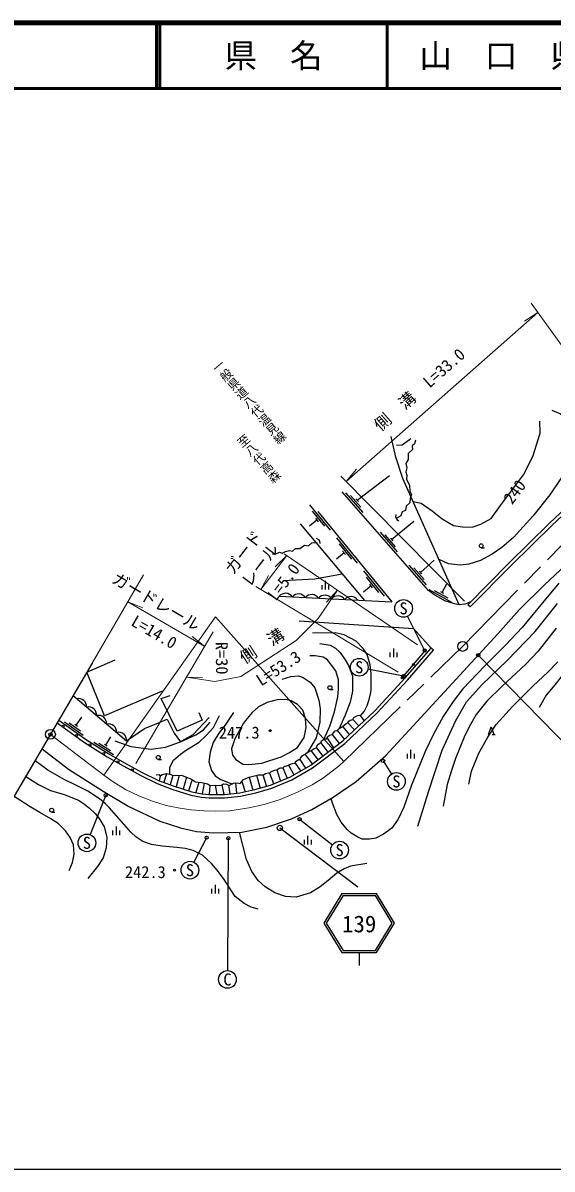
# Model space of a CAD drawing. Units: millimetres, scale not verified. Extents: x 40000 to 680000, y 20000 to 380000.
# Drawn here: x 277354 to 358158, y 205000 to 380000 of the extents above; entities that cross this region are included whole.
import ezdxf
from ezdxf.enums import TextEntityAlignment as Align

# ---------------------------------------------------------------- set-up
doc = ezdxf.new("R2010")
doc.units = ezdxf.units.MM
doc.header["$LTSCALE"] = 1000
doc.header["$PDMODE"] = 32
doc.header["$PDSIZE"] = 500
doc.linetypes.add('CHAIN', pattern=[18.5, 12, -1.5, 3.5, -1.5])
for name, color, linetype, lineweight in [('M-BGD', 7, 'Continuous', 25), ('M-BGD-EXST', 7, 'Continuous', 25), ('M-BMK', 2, 'CHAIN', 13), ('M-BMK-OTRS', 5, 'Continuous', 25), ('M-BMK-SRVR', 3, 'Continuous', 25), ('M-STR-HTXT', 7, 'Continuous', 13), ('M-STR-STRC', 7, 'Continuous', 25), ('M-TTL', 2, 'Continuous', 140), ('M-TTL-BAND', 7, 'Continuous', 25), ('M-TTL-LINE', 7, 'Continuous', 50)]:
    doc.layers.add(name, color=color, linetype=linetype, lineweight=lineweight)
for name, color, linetype in [('M-BMK-HTXT', 7, 'Continuous'), ('M-OTRS', 6, 'Continuous'), ('M-TTL-TXT', 7, 'Continuous')]:
    doc.layers.add(name, color=color, linetype=linetype)
doc.styles.add('@ＭＳ ゴシック', font='')
doc.styles.add('ＭＳ ゴシック', font='')
doc.styles.get('@ＭＳ ゴシック').set_extended_font_data('@MS Gothic')
doc.styles.get('ＭＳ ゴシック').set_extended_font_data('MS Gothic')

msp = doc.modelspace()

# ---------------------------------------------------------------- linework, layer by layer
at = {"layer": 'M-BGD'}
for p, q in [((328391, 307141), (333352, 310888)), ((326622, 308250), (329257, 305240)), ((324336, 302556), (321173, 306428)), ((327375, 307846), (328956, 306040)), ((328207, 307351), (328576, 306930)), ((323471, 303141), (321573, 305464)), ((322379, 305426), (333674, 291602)), ((319705, 303513), (329500, 291810)), ((322290, 304113), (321128, 303164)), ((322512, 303842), (322069, 304384)), ((333652, 301129), (337024, 303928)), ((328439, 297534), (325276, 301406)), ((331883, 302239), (334518, 299229)), ((332636, 301835), (334216, 300029)), ((333468, 301340), (333836, 300919)), ((327574, 298119), (325676, 300442)), ((326614, 298820), (326172, 299362)), ((347329, 299866), (347829, 299866)), ((326393, 299091), (325231, 298142)), ((338051, 296103), (340162, 297951)), ((332576, 292471), (329413, 296343)), ((336282, 297213), (338917, 294203)), ((337035, 296808), (338615, 295002)), ((337867, 296314), (338235, 295892)), ((323025, 293471), (323025, 294168)), ((323558, 293471), (323558, 294799)), ((324092, 293471), (324092, 294168)), ((330530, 294027), (329368, 293078)), ((331711, 293055), (329813, 295378)), ((330751, 293756), (330308, 294298)), ((341353, 293045), (342082, 294356)), ((316498, 292459), (333674, 291602)), ((339314, 293491), (342811, 291549)), ((340159, 293365), (342257, 292200)), ((341109, 293181), (341598, 292909)), ((345657, 290821), (345301, 291173)), ((333445, 283170), (333445, 283867)), ((333978, 283170), (333978, 284498)), ((334512, 283170), (334512, 283867)), ((340054, 284212), (339678, 284541)), ((285014, 277283), (293192, 270365)), ((324240, 278200), (324740, 278200)), ((283693, 273302), (286535, 271259)), ((284437, 273137), (286142, 271911)), ((285464, 272768), (286340, 273985)), ((326989, 273133), (327992, 272067)), ((327727, 273624), (328648, 272684)), ((285265, 272911), (285663, 272625)), ((324581, 271350), (325634, 269954)), ((325364, 271968), (326442, 270609)), ((326227, 272519), (327202, 271324)), ((348991, 271332), (349492, 271332)), ((288195, 270160), (291166, 268310)), ((288948, 270045), (290731, 268935)), ((289790, 269874), (290206, 269615)), ((289998, 269744), (290790, 271018)), ((322850, 270090), (323926, 268665)), ((323802, 270777), (324784, 269312)), ((320437, 268318), (321537, 266861)), ((321384, 268836), (322389, 267505)), ((322172, 269337), (323132, 268065)), ((336075, 267682), (336075, 268379)), ((336608, 267682), (336608, 269010)), ((337142, 267682), (337142, 268379)), ((298012, 267554), (298512, 267554)), ((317045, 266283), (317716, 264664)), ((317949, 266602), (318727, 265173)), ((318944, 266992), (319763, 265781)), ((319662, 267534), (320529, 266232)), ((298300, 265001), (298180, 264283)), ((299267, 265378), (298871, 264025)), ((300236, 265110), (299825, 263668)), ((301229, 265100), (300766, 263345)), ((302317, 264847), (301829, 263011)), ((303203, 264466), (302663, 262749)), ((311919, 264839), (312467, 262868)), ((313018, 265124), (313571, 263159)), ((313998, 265189), (314567, 263439)), ((315032, 265459), (315621, 263863)), ((316145, 265982), (316696, 264241)), ((304194, 264068), (303740, 262484)), ((305044, 263916), (304734, 262294)), ((305878, 263621), (305804, 262182)), ((306701, 263593), (306951, 262186)), ((307736, 263652), (308042, 262190)), ((308754, 263616), (308971, 262276)), ((309793, 263952), (309959, 262380)), ((310783, 264190), (311284, 262611)), ((281751, 259499), (282251, 259499)), ((291631, 256001), (291631, 257329)), ((291097, 256001), (291097, 256698)), ((292164, 256001), (292164, 256698)), ((320865, 254560), (320865, 255889)), ((320332, 254560), (320332, 255257)), ((321399, 254560), (321399, 255257)), ((306217, 247097), (306217, 247794)), ((306751, 247097), (306751, 248425)), ((307284, 247097), (307284, 247794))]:
    msp.add_line(p, q, dxfattribs=at)
for points in [[(358143, 320879), (359455, 320297), (360390, 319581), (361108, 318669), (361610, 317570), (361601, 315771), (361157, 313801), (360595, 312141), (359384, 310265), (357790, 307946), (355212, 304693), (352282, 301423), (350469, 299892), (349023, 298867), (347207, 297943), (345426, 297363), (344194, 297203), (342319, 297392), (340897, 298063)], [(336926, 306916), (338167, 306653), (339855, 305481), (341383, 304273), (343089, 303279), (344493, 303048), (345950, 303030), (347264, 303456), (348846, 304344), (350303, 306333), (353792, 311012), (355215, 313820), (356328, 317354), (356275, 319180)], [(343988, 291174), (335345, 310439), (334320, 313695), (333606, 316828)], [(337305, 316295), (337170, 315728), (336812, 315420), (336824, 314889), (336183, 314260), (336158, 313335), (335825, 312731), (335960, 312090), (335812, 311448), (335960, 310967), (335911, 310264), (336380, 309401), (336436, 308525), (336667, 308021), (336497, 307376), (336442, 306709), (335872, 306211), (335755, 305566), (335245, 305360), (335081, 304760), (334371, 304345)], [(334400, 315552), (335245, 315573), (336613, 316528)], [(345301, 291173), (351535, 297493), (357755, 303644), (360218, 305924), (363963, 308837), (369148, 312913), (371267, 314412)], [(345657, 290821), (351888, 297140), (358101, 303282), (360542, 305542), (364271, 308443), (369447, 312512), (371497, 313962)], [(345742, 291620), (344817, 291244), (343988, 291174), (343239, 291319), (341764, 291765), (340113, 292729), (339294, 293316), (326098, 308394)], [(334291, 304929), (334258, 304554), (334477, 304150), (334742, 303969)], [(322150, 301309), (322508, 301135), (322653, 300876), (322693, 300535)], [(407138, 294431), (403278, 296529), (396468, 299218), (390294, 300752), (386601, 301150), (384492, 301253), (381271, 301002), (378656, 300366), (375972, 299113), (373332, 297492), (371706, 295910), (369155, 293449), (366779, 290422), (364503, 287100), (360526, 281378), (358568, 278951), (357247, 277354), (356192, 275459)], [(315458, 298950), (315853, 298884), (316520, 299172), (316924, 299065), (317443, 299295), (318069, 299443), (318505, 299353), (318966, 299773), (319625, 299756), (320334, 300267), (320968, 300176), (321462, 300596), (322261, 300670)], [(280269, 269163), (284326, 266072), (289598, 262700), (293529, 260379), (298265, 258116), (301411, 257104), (303839, 256522), (306432, 256335), (310766, 256445), (314579, 257189), (318351, 258452), (321475, 259879), (324715, 261778), (328221, 264184), (332696, 268089), (341755, 277848), (349849, 286708), (353122, 290367), (357015, 294215), (361786, 298700)], [(317031, 294860), (321920, 295145), (326081, 295894)], [(359176, 294441), (356701, 291447), (353589, 287699), (351101, 285056), (347875, 281856), (344550, 278350), (343034, 276414), (341530, 274082), (340027, 271390), (338803, 268733), (336698, 263599), (335508, 260264), (334632, 258410), (333671, 257076), (332431, 256123), (331225, 255524), (330289, 255360), (329147, 255381), (328495, 255659), (327474, 256287), (326853, 256837), (325959, 257966), (325295, 259137), (324610, 260849), (324407, 261597)], [(337662, 257352), (339286, 262609), (341379, 268963), (343467, 273499), (345065, 276329), (347437, 278953), (351309, 282661), (355586, 287080), (358975, 291332)], [(319527, 288714), (336997, 287547), (339678, 284541)], [(358765, 287588), (356041, 284054), (354133, 282076), (350468, 278662), (348190, 276431), (346580, 274385), (345476, 272545), (344709, 270953), (343411, 267670), (342781, 265874), (342153, 263734), (341551, 260426)], [(328861, 274177), (329442, 274866), (329912, 275800), (330247, 276679), (330457, 277765), (330537, 278304), (330515, 280591), (330392, 281999), (329900, 283555), (329320, 284467), (328248, 285583), (326419, 286549), (325054, 286867), (321579, 286827)], [(322700, 285270), (324296, 284994), (325108, 284520), (325787, 283887), (326549, 282748), (327091, 281866), (327678, 280288), (327684, 277980), (327340, 276315), (326560, 274322), (325660, 272278)], [(282833, 273551), (287044, 270523), (290478, 268385), (292885, 267005), (295566, 265560), (298046, 264334), (300272, 263501), (303142, 262598), (304716, 262297), (305747, 262182), (308155, 262190), (310474, 262435), (312774, 262935), (315181, 263612), (318212, 264869), (321314, 266694), (326194, 270377), (331102, 274991), (335701, 279990), (339678, 284541)], [(293989, 265842), (295337, 265116), (297847, 263874), (300110, 263028), (303020, 262113), (304641, 261802), (305720, 261682), (308182, 261690), (310554, 261940), (312895, 262449), (315345, 263139), (318435, 264421), (321593, 266277), (326517, 269994), (331458, 274639), (336074, 279656), (340054, 284212)], [(335258, 280018), (337014, 282032), (338734, 284060)], [(298592, 277956), (289827, 274195), (287116, 280879), (291456, 282754)], [(323304, 270595), (324234, 272623), (324935, 274816), (325429, 277096), (325564, 278290), (325532, 279710), (325134, 281063), (324488, 281949), (323875, 282737), (323198, 283143), (321980, 283342), (321183, 283350)], [(345433, 263764), (345878, 265770), (346963, 268480), (348355, 270923), (349633, 272865), (352121, 275607), (355280, 278770), (357520, 280859), (359054, 282468)], [(316947, 279785), (318266, 280228), (319425, 280325), (320168, 280069), (321238, 279344), (321911, 278460), (322549, 276583), (322768, 275256), (322713, 273232), (322147, 270829), (320805, 268630)], [(304237, 274722), (304719, 273552), (300933, 271878), (298478, 276855), (299831, 277314)], [(282580, 273118), (286766, 270107), (290222, 267956), (292642, 266568), (293989, 265842)], [(291365, 270364), (293820, 269539), (296917, 269103), (299120, 269424), (301277, 270158), (303365, 271374), (305774, 273942)], [(293192, 270365), (295907, 272250), (298293, 273236), (299395, 273718), (300450, 271562), (301415, 270239)], [(297716, 265180), (298166, 265224), (298300, 265001), (298623, 265253), (299267, 265378), (299964, 265243), (300236, 265110), (300803, 265129), (301655, 265072), (302606, 264749), (303001, 264592), (303405, 264340), (303700, 264135), (304688, 264002), (305515, 263802), (305953, 263583), (306701, 263593), (307324, 263564), (307648, 263598), (307986, 263807), (308418, 263750), (308847, 263579), (309515, 263945), (310072, 263959), (310528, 263892), (311037, 264487), (311919, 264839), (313351, 265210), (314088, 265187), (314414, 265392), (314837, 265478), (315032, 265459), (315203, 265634), (315793, 265924), (316145, 265982), (316464, 266200), (316699, 266287), (317136, 266282), (317260, 266458), (317778, 266615), (317949, 266602), (318058, 266762), (318516, 266938), (318944, 266992), (318982, 267244), (319221, 267404), (319481, 267546), (319662, 267534), (319737, 267744), (320010, 268100), (320199, 268247), (320401, 268281), (320607, 268492), (321002, 268769), (321267, 268861), (321384, 268836), (321470, 268984), (321838, 269233), (322172, 269337), (322219, 269586), (322483, 269883), (322718, 270052), (322850, 270090), (322968, 270396), (323465, 270691), (323637, 270707), (323802, 270777), (323830, 270952), (324160, 271229), (324581, 271350), (324852, 271667), (325018, 271892), (325364, 271968), (325660, 272278), (326055, 272519), (326227, 272519), (326284, 272676), (326711, 273016), (326989, 273133), (327137, 273367), (327324, 273526), (327568, 273616), (327727, 273624), (327910, 273948), (328219, 274164), (328476, 274262), (328778, 274280), (329452, 273440)], [(299802, 265274), (299772, 266389), (300344, 267415), (301428, 268348), (302328, 269031), (304249, 270205), (305348, 271183), (306448, 272410), (307350, 274243)], [(301415, 270239), (303762, 271323), (304935, 272060), (305972, 273231)], [(309531, 274705), (308081, 272572), (307258, 271564), (306419, 270142), (305938, 268642), (305764, 267185), (306143, 265878), (306726, 265048), (307571, 264473), (308999, 263934), (309334, 263846)], [(348466, 271332), (348854, 272520), (349242, 271332)], [(313262, 244695), (312186, 244967), (311129, 245560), (309767, 246641), (307963, 249351), (307004, 250650), (306136, 251674), (304792, 252906), (303344, 253639), (302153, 253968), (300854, 254123), (298622, 254289), (296983, 254562), (295673, 254996), (294581, 255735), (293841, 256435), (292387, 258095), (290507, 260222), (289911, 260816), (289026, 261550), (287253, 262686), (285457, 263619), (283652, 264475), (281181, 265932), (279199, 267331)], [(277790, 264920), (279722, 263742), (281584, 262804), (283644, 262178), (285828, 261311), (286744, 260722), (287527, 260100), (288366, 259306), (289103, 258356), (289758, 257247), (290148, 255697), (290078, 254043), (289591, 252510), (288719, 251221), (287278, 249364)], [(284431, 250579), (284915, 251803), (285197, 253068), (285074, 254514), (284592, 255638), (283850, 256627), (282745, 257777), (281610, 258500), (279958, 259427), (278481, 260302), (276032, 261912)], [(329862, 251645), (327388, 251252), (326400, 250865), (325305, 250198), (323979, 249042), (322741, 248079), (321254, 247180), (319067, 246534), (317451, 246602), (315804, 247153), (314327, 248096), (313268, 249066), (312288, 250457), (311513, 252271), (310418, 256436)]]:
    msp.add_lwpolyline(points, dxfattribs=at)
msp.add_lwpolyline([(311046, 273099), (309695, 270672), (309225, 269165), (309362, 268205), (309832, 267579), (310950, 266842), (311817, 266794), (313815, 266977), (316781, 267931), (317971, 268548), (319262, 269386), (320292, 270897), (320610, 272409), (320505, 273819), (320116, 275062), (319265, 275926), (318303, 276489), (317479, 276678), (316162, 276644), (314646, 276232), (313335, 275563), (312369, 274733), (311320, 273501)], close=True, dxfattribs=at)
for centre, radius in [((347329, 300166), 300), ((338734, 284060), 150), ((337014, 282032), 150), ((335258, 280018), 150), ((324240, 278500), 300), ((283502, 272639), 150), ((285532, 271179), 150), ((315091, 271938), 150), ((287594, 269768), 150), ((289716, 268447), 150), ((298012, 267854), 300), ((291872, 267182), 150), ((294061, 265974), 150), ((281751, 259799), 300), ((300483, 250655), 150)]:
    msp.add_circle(centre, radius, dxfattribs=at)
for centre, start, end in [((317460, 291660), 34.01166, 140.27187), ((319457, 291560), 34.01166, 140.27187), ((321455, 291461), 34.01166, 140.27187), ((323452, 291361), 34.01166, 140.27187), ((325450, 291261), 34.01166, 140.27187), ((327447, 291162), 34.01166, 140.27187), ((285837, 275605), 356.63806, 102.89826), ((287363, 274313), 356.63806, 102.89826), ((288890, 273022), 356.63806, 102.89826), ((290417, 271730), 356.63806, 102.89826), ((291944, 270438), 356.63806, 102.89826)]:
    msp.add_arc(centre, 1250, start, end, dxfattribs=at)
at = {"layer": 'M-BGD-EXST'}
for p, q in [((338699, 284206), (336083, 289408)), ((346884, 283462), (361271, 268753)), ((335475, 280267), (330037, 281354)), ((332346, 267313), (333649, 265317)), ((289993, 262074), (287618, 256066)), ((319595, 258418), (324643, 254528)), ((305409, 255601), (303474, 251840)), ((308717, 255517), (308593, 235303))]:
    msp.add_line(p, q, dxfattribs=at)
for centre, radius in [((335477, 290614), 1350), ((338699, 284206), 250), ((346884, 283462), 250), ((328714, 281619), 1350), ((335475, 280267), 250), ((332346, 267313), 250), ((334387, 264187), 1350), ((289993, 262074), 250), ((319595, 258418), 250), ((287122, 254811), 1350), ((305409, 255601), 250), ((308717, 255517), 250), ((325712, 253704), 1350), ((302856, 250639), 1350), ((308585, 233953), 1350)]:
    msp.add_circle(centre, radius, dxfattribs=at)
at = {"layer": 'M-BMK'}
msp.add_lwpolyline([(281559, 271370), (289705, 265147), (291152, 264124), (293013, 262932), (295040, 262002), (297139, 261168), (299238, 260524), (301313, 260095), (303045, 259872), (305032, 259702), (306804, 259641), (308930, 259718), (311871, 260163), (314213, 260644), (316617, 261450), (319292, 262553), (321518, 263652), (323256, 264740), (325696, 266601), (326352, 267222), (344493, 284799), (361958, 302617)], dxfattribs=at)
at = {"layer": 'M-BMK-OTRS'}
msp.add_line((287910, 282239), (275174, 260445), dxfattribs=at)
at = {"layer": 'M-BMK-SRVR'}
for centre in [(344493, 284799), (344493, 284799), (281559, 271370), (281559, 271370)]:
    msp.add_circle(centre, 750, dxfattribs=at)
at = {"layer": 'M-OTRS'}
msp.add_point((281559, 271370), dxfattribs=at)
at = {"layer": 'M-STR-HTXT'}
for p, q in [((354980, 337223), (369922, 316424)), ((356007, 335794), (326714, 309989)), ((356007, 335794), (353957, 334443)), ((326714, 309989), (328313, 311852)), ((325908, 310803), (344808, 291712)), ((313674, 293495), (317634, 298677)), ((317634, 298677), (315887, 296953)), ((337601, 285052), (317257, 298934)), ((287910, 282239), (295791, 295746)), ((313674, 293495), (314879, 295634)), ((312920, 293949), (334666, 280847)), ((325383, 293390), (323732, 291572)), ((305112, 284793), (293390, 291631)), ((293390, 291631), (295662, 290701)), ((306411, 287005), (294608, 266905)), ((305112, 284793), (303184, 286313)), ((302345, 280082), (304800, 280069))]:
    msp.add_line(p, q, dxfattribs=at)
for points in [[(325383, 293390), (322430, 289052), (319059, 285700), (310623, 280228), (306663, 279452), (302345, 280082)], [(289705, 265147), (306764, 289332), (326352, 267222)]]:
    msp.add_lwpolyline(points, dxfattribs=at)
at = {"layer": 'M-STR-STRC'}
for p, q in [((316596, 257088), (328506, 248101)), ((326075, 247067), (323311, 242567)), ((326243, 246767), (323663, 242567)), ((326075, 247067), (331347, 247067)), ((326243, 246767), (331179, 246767)), ((333759, 242567), (331179, 246767)), ((334111, 242567), (331347, 247067)), ((323311, 242567), (326075, 238067)), ((323663, 242567), (326243, 238367)), ((331179, 238367), (333759, 242567)), ((331347, 238067), (334111, 242567)), ((326075, 238067), (331347, 238067)), ((326243, 238367), (331179, 238367)), ((328711, 238067), (328711, 236067))]:
    msp.add_line(p, q, dxfattribs=at)
msp.add_circle((316596, 257088), 400, dxfattribs=at)
at = {"layer": 'M-TTL'}
msp.add_line((680000, 380000), (40000, 380000), dxfattribs=at)
at = {"layer": 'M-TTL-BAND'}
msp.add_line((40000, 205000), (579000, 205000), dxfattribs=at)
at = {"layer": 'M-TTL-LINE'}
for p, q in [((297750, 380000), (297750, 370000)), ((298250, 380000), (298250, 370000)), ((333000, 380000), (333000, 370000)), ((40000, 370000), (680000, 370000))]:
    msp.add_line(p, q, dxfattribs=at)

# ---------------------------------------------------------------- texts
at = {"layer": 'M-BGD', "style": 'ＭＳ ゴシック'}
msp.add_text('240', height=1833, rotation=53.28, dxfattribs=at).set_placement((353615, 307537), align=Align.BOTTOM_CENTER)
for s, p in [('247.3', (310382, 270181)), ('242.3', (296045, 248884))]:
    msp.add_text(s, height=1833, dxfattribs=at).set_placement(p, align=Align.BOTTOM_CENTER)
at = {"layer": 'M-BGD-EXST', "style": 'ＭＳ ゴシック'}
for s, p in [('S', (335477, 290614)), ('S', (328714, 281619)), ('S', (334387, 264187)), ('S', (287122, 254811)), ('S', (325712, 253704)), ('S', (302856, 250639)), ('C', (308585, 233953))]:
    msp.add_text(s, height=1833, dxfattribs=at).set_placement(p, align=Align.MIDDLE_CENTER)
at = {"layer": 'M-BMK-HTXT', "style": '@ＭＳ ゴシック'}
for s, p in [('一般県道八代温見線', (305801, 327614)), ('至八代高森', (309644, 316194))]:
    msp.add_text(s, height=1320, rotation=310.399, dxfattribs=at).set_placement(p, align=Align.BOTTOM_LEFT)
at = {"layer": 'M-STR-HTXT', "style": 'ＭＳ ゴシック'}
for s, rotation, p in [('側\u3000溝\u3000L=33.0', 41.378, (338865, 322915)), ('ガード', 52.614, (312199, 298281)), ('レール', 52.614, (314711, 296361)), ('ガードレール', 329.739, (296977, 290376)), ('L=5.0', 52.614, (318307, 293762)), ('L=14.0', 329.739, (296667, 285738)), ('側\u3000溝', 32.967, (314642, 283660)), ('R=30', 270.541, (306275, 282994)), ('L=53.3', 32.967, (317160, 280240))]:
    msp.add_text(s, height=1833, rotation=rotation, dxfattribs=at).set_placement(p, align=Align.BOTTOM_CENTER)
at = {"layer": 'M-STR-STRC', "style": 'ＭＳ ゴシック'}
msp.add_text('139', height=2566, dxfattribs=at).set_placement((326086, 240379), align=Align.BOTTOM_LEFT)
at = {"layer": 'M-TTL-TXT', "style": 'ＭＳ ゴシック'}
for s, p in [('県\u3000名', (315625, 375000)), ('山\u3000口\u3000県', (350375, 375000))]:
    msp.add_text(s, height=3666, dxfattribs=at).set_placement(p, align=Align.MIDDLE_CENTER)

doc.saveas('drawing.dxf')
